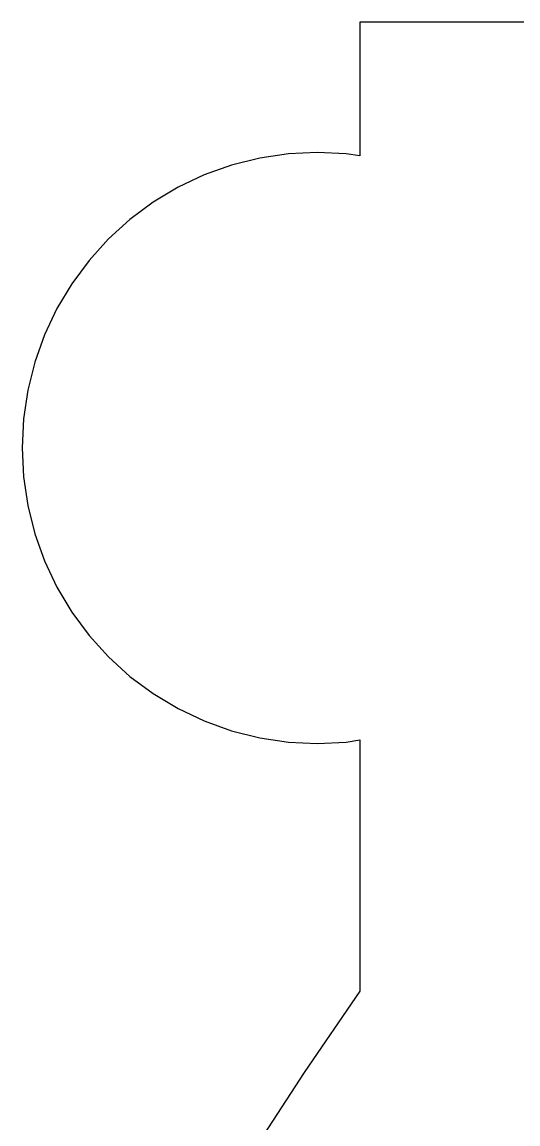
# Model space of a CAD drawing. Extents: x -10 to 91, y -24 to 82.
# Drawn here: x -4.97 to 0.86, y 54.56 to 67.5 of the extents above; entities that cross this region are included whole.
import ezdxf

# ---------------------------------------------------------------- set-up
doc = ezdxf.new("R2010")
doc.units = 0

msp = doc.modelspace()

# ---------------------------------------------------------------- linework, layer by layer
for p, q in [((1, 67.5), (-1, 67.5)), ((-1, 67.5), (-1, 65.9296)), ((-2.17696, 65.9033), (-2.50728, 65.8206)), ((-1.84012, 65.9533), (-2.17696, 65.9033)), ((-1.5, 65.97), (-1.84012, 65.9533)), ((-1.15987, 65.9533), (-1.5, 65.97)), ((-1, 65.9296), (-1.15987, 65.9533)), ((-2.50728, 65.8206), (-2.82791, 65.7059)), ((-2.82791, 65.7059), (-3.13574, 65.5603)), ((-3.13574, 65.5603), (-3.42783, 65.3852)), ((-3.42783, 65.3852), (-3.70134, 65.1823)), ((-3.70134, 65.1823), (-3.95366, 64.9537)), ((-3.95366, 64.9537), (-4.18234, 64.7013)), ((-4.18234, 64.7013), (-4.38519, 64.4278)), ((-4.38519, 64.4278), (-4.56026, 64.1357)), ((-4.56026, 64.1357), (-4.70586, 63.8279)), ((-4.70586, 63.8279), (-4.82057, 63.5073)), ((-4.82057, 63.5073), (-4.90332, 63.177)), ((-4.90332, 63.177), (-4.95328, 62.8401)), ((-4.95328, 62.8401), (-4.96999, 62.5)), ((-4.96999, 62.5), (-4.95328, 62.1599)), ((-4.95328, 62.1599), (-4.90332, 61.823)), ((-4.90332, 61.823), (-4.82057, 61.4927)), ((-4.82057, 61.4927), (-4.70586, 61.1721)), ((-4.70586, 61.1721), (-4.56026, 60.8643)), ((-4.56026, 60.8643), (-4.38519, 60.5722)), ((-4.38519, 60.5722), (-4.18234, 60.2987)), ((-4.18234, 60.2987), (-3.95366, 60.0463)), ((-3.95366, 60.0463), (-3.70134, 59.8177)), ((-3.70134, 59.8177), (-3.42783, 59.6148)), ((-3.42783, 59.6148), (-3.13574, 59.4397)), ((-3.13574, 59.4397), (-2.82791, 59.2941)), ((-2.82791, 59.2941), (-2.50728, 59.1794)), ((-2.50728, 59.1794), (-2.17696, 59.0967)), ((-2.17696, 59.0967), (-1.84012, 59.0467)), ((-1.84012, 59.0467), (-1.5, 59.03)), ((-1.5, 59.03), (-1.15987, 59.0467)), ((-1.15987, 59.0467), (-1, 59.0704)), ((-1, 59.0704), (-1, 56.1228)), ((-1, 56.1228), (-1.6555, 55.1674)), ((-1.6555, 55.1674), (-2.33406, 54.1244))]:
    msp.add_line(p, q)

doc.saveas('drawing.dxf')
